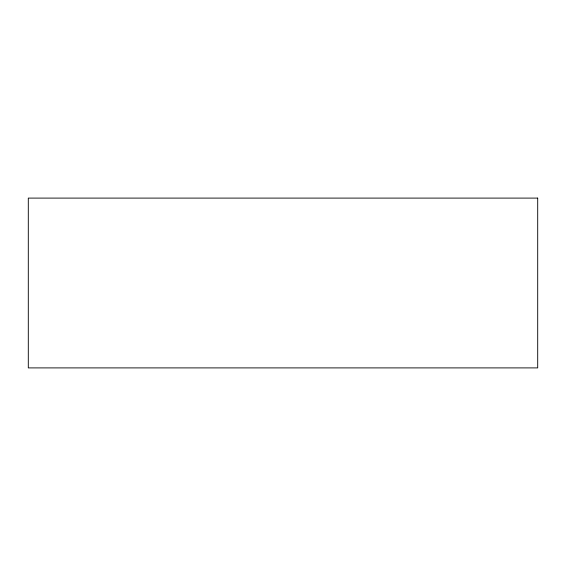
<?xml version="1.0" encoding="UTF-8"?>
<svg xmlns="http://www.w3.org/2000/svg" width="566" height="566" viewBox="0 0 566 566"><rect width="100%" height="100%" fill="white"/><g stroke="black" fill="none" stroke-linecap="round" stroke-linejoin="round"><path stroke-width="0.85" d="M537.7 198.1L28.3 198.1L28.3 367.9L537.7 367.9L537.7 198.1"/></g></svg>
